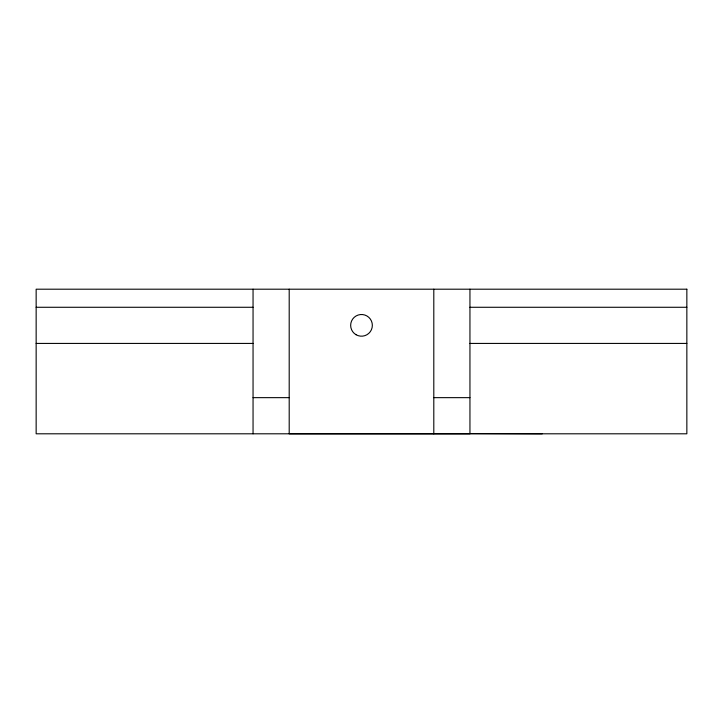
<?xml version="1.0" encoding="UTF-8"?>
<svg xmlns="http://www.w3.org/2000/svg" width="723" height="723" viewBox="0 0 723 723"><rect width="100%" height="100%" fill="white"/><g stroke="black" fill="none" stroke-linecap="round" stroke-linejoin="round"><path stroke-width="1.08" d="M36.15 307.275L253.05 307.275M469.95 307.275L686.85 307.275M36.15 343.425L253.05 343.425M469.95 343.425L686.85 343.425M253.05 397.65L289.2 397.65M433.8 397.65L469.95 397.65M469.95 433.538L542.25 433.8M469.95 289.2L469.95 433.8L289.2 433.8L289.2 289.2M433.8 289.2L433.8 433.8M253.05 289.2L253.05 433.8M686.85 289.2L36.15 289.2L36.15 433.8L686.85 433.8L686.85 289.2M356.078 334.74A10.845 10.845 0 0 0 372.345 325.35A10.845 10.845 0 0 0 356.078 315.96A10.845 10.845 0 0 0 356.078 334.74"/></g></svg>
